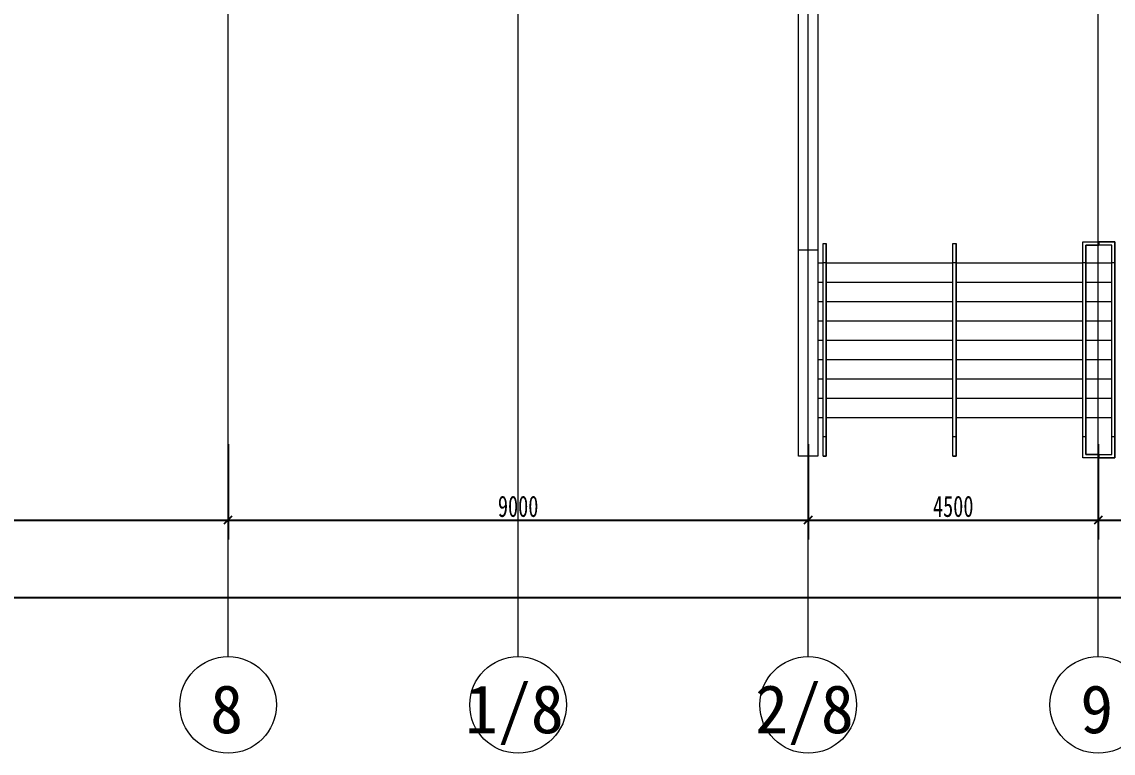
# Model space of a CAD drawing. Header units: millimetres. Extents: x 124696 to 347024, y 412631 to 564609.
# Drawn here: x 195972 to 212904, y 448142 to 459493 of the extents above; entities that cross this region are included whole.
import ezdxf

# ---------------------------------------------------------------- set-up
doc = ezdxf.new("R2010")
doc.units = ezdxf.units.MM
doc.header["$LTSCALE"] = 1500
doc.header["$MEASUREMENT"] = 0
doc.linetypes.add('二层平面图$0$轴网线_12_3_3_3 mm', pattern=[21, 12, -3, 3, -3])
doc.layers.add('0-建筑底图', color=7, linetype='Continuous')
for name, color, linetype, lineweight in [('二层平面图$0$A-ANNO-AXIS-TEXT', 7, 'Continuous', 15), ('二层平面图$0$A-FLOR-HRAL', 71, 'Continuous', 9), ('二层平面图$0$A-FLOR-STRS', 51, 'Continuous', 9), ('二层平面图$0$A-LINE', 7, 'Continuous', 9), ('二层平面图$0$ANNO-DIMS', 3, 'Continuous', 15), ('二层平面图$0$ANNO-DOTE-1', 10, '二层平面图$0$轴网线_12_3_3_3 mm', 15), ('二层平面图$0$M-GRUD-RETN', 7, 'Continuous', 9)]:
    doc.layers.add(name, color=color, linetype=linetype, lineweight=lineweight)
doc.styles.add('二层平面图$0$黑体_3', font='simhei.ttf', dxfattribs={"height": 750})
doc.styles.add('二层平面图$0$黑体_5', font='simhei.ttf', dxfattribs={"width": 0.7, "height": 330})
doc.dimstyles.new('二层平面图$0$直线_2_2mm_黑体_引线_文字在上', dxfattribs={"dimscale": 304.8, "dimtxt": 412.811453, "dimasz": 0.393701, "dimexe": 0.984252, "dimexo": 0.0625, "dimgap": 0.147638, "dimtad": 1, "dimdec": 0, "dimzin": 0, "dimdsep": 46, "dimtxsty": '二层平面图$0$黑体_5', "dimblk1": '二层平面图$0$_Oblique', "dimblk2": '二层平面图$0$_Oblique', "dimsah": 1, "dimcen": 0.09, "dimazin": 0, "dimtfac": 1, "dimtdec": 4, "dimtix": 1, "dimtmove": 0, "dimatfit": 3, "dimfxl": 3.937008, "dimfxlon": 1, "dimtvp": 1, "dimtolj": 1, "dimtzin": 0, "dimarcsym": 2})

# ---------------------------------------------------------------- blocks, each defined once
blk = doc.blocks.new('二层平面图$0$顶部扶栏类型 - 顶部扶栏_内部_-10611571-104-2F')
at = {"layer": '二层平面图$0$A-FLOR-HRAL'}
for p, q in [((67260, -600), (67260, -275)), ((67260, -275), (67510, -275)), ((67310, -325), (67310, -600)), ((67510, -325), (67310, -325)), ((67510, -275), (67510, -325)), ((67260, -3300), (67260, -600)), ((67310, -600), (67260, -600)), ((67310, -600), (67310, -3300)), ((67260, -3625), (67260, -3300)), ((67310, -3300), (67260, -3300)), ((67310, -3300), (67310, -3575)), ((67510, -3625), (67260, -3625)), ((67310, -3575), (67510, -3575)), ((67510, -3575), (67510, -3625))]:
    blk.add_line(p, q, dxfattribs=at)
blk = doc.blocks.new('二层平面图$0$顶部扶栏类型 - 顶部扶栏_内部_-V653-104-2F')
at = {"layer": '二层平面图$0$A-FLOR-HRAL'}
for p, q in [((67260, -275), (67510, -275)), ((67260, -600), (67260, -275)), ((67310, -325), (67510, -325)), ((67310, -600), (67310, -325)), ((67510, -275), (67510, -325)), ((67260, -3300), (67260, -600)), ((67310, -3300), (67310, -600)), ((67260, -3625), (67260, -3300)), ((67310, -3575), (67310, -3300)), ((67510, -3625), (67260, -3625)), ((67510, -3575), (67310, -3575)), ((67510, -3625), (67510, -3575))]:
    blk.add_line(p, q, dxfattribs=at)
blk = doc.blocks.new('二层平面图$0$顶部扶栏类型 - 顶部扶栏_内部_-10611597-104-2F')
at = {"layer": '二层平面图$0$A-FLOR-HRAL'}
for p, q in [((67510, -325), (67510, -275)), ((67510, -275), (67760, -275)), ((67710, -325), (67510, -325)), ((67710, -600), (67710, -325)), ((67760, -275), (67760, -600)), ((67710, -3300), (67710, -600)), ((67760, -600), (67710, -600)), ((67760, -600), (67760, -3300)), ((67710, -3575), (67710, -3300)), ((67760, -3300), (67710, -3300)), ((67760, -3300), (67760, -3625)), ((67510, -3625), (67510, -3575)), ((67510, -3575), (67710, -3575)), ((67760, -3625), (67510, -3625))]:
    blk.add_line(p, q, dxfattribs=at)
blk = doc.blocks.new('二层平面图$0$顶部扶栏类型 - 顶部扶栏_内部_-V654-104-2F')
at = {"layer": '二层平面图$0$A-FLOR-HRAL'}
for p, q in [((67510, -325), (67510, -275)), ((67760, -275), (67510, -275)), ((67710, -325), (67510, -325)), ((67710, -600), (67710, -325)), ((67760, -600), (67760, -275)), ((67710, -3300), (67710, -600)), ((67760, -3300), (67760, -600)), ((67710, -3575), (67710, -3300)), ((67760, -3625), (67760, -3300)), ((67510, -3575), (67510, -3625)), ((67510, -3575), (67710, -3575)), ((67510, -3625), (67760, -3625))]:
    blk.add_line(p, q, dxfattribs=at)
blk = doc.blocks.new('二层平面图$0$顶部扶栏类型 - 顶部扶栏_内部_-12221216-104-2F')
at = {"layer": '二层平面图$0$A-FLOR-HRAL'}
for p, q in [((63230, -300), (63280, -300)), ((63230, -600), (63230, -300)), ((63280, -300), (63280, -600)), ((63230, -3300), (63230, -600)), ((63280, -600), (63230, -600)), ((63280, -600), (63280, -3300)), ((63230, -3600), (63230, -3300)), ((63280, -3300), (63230, -3300)), ((63280, -3300), (63280, -3600)), ((63280, -3600), (63230, -3600))]:
    blk.add_line(p, q, dxfattribs=at)
blk = doc.blocks.new('二层平面图$0$顶部扶栏类型 - 顶部扶栏_内部_-V680-104-2F')
at = {"layer": '二层平面图$0$A-FLOR-HRAL'}
for p, q in [((63230, -300), (63280, -300)), ((63230, -600), (63230, -300)), ((63280, -600), (63280, -300)), ((63230, -3300), (63230, -600)), ((63280, -3300), (63280, -600)), ((63230, -3600), (63230, -3300)), ((63280, -3600), (63280, -3300)), ((63230, -3600), (63280, -3600))]:
    blk.add_line(p, q, dxfattribs=at)
blk = doc.blocks.new('二层平面图$0$顶部扶栏类型 - 顶部扶栏_内部_-12221824-104-2F')
at = {"layer": '二层平面图$0$A-FLOR-HRAL'}
for p, q in [((65245, -300), (65295, -300)), ((65245, -600), (65245, -300)), ((65295, -300), (65295, -600)), ((65245, -3300), (65245, -600)), ((65295, -600), (65245, -600)), ((65295, -600), (65295, -3300)), ((65245, -3600), (65245, -3300)), ((65295, -3300), (65245, -3300)), ((65295, -3300), (65295, -3600)), ((65295, -3600), (65245, -3600))]:
    blk.add_line(p, q, dxfattribs=at)
blk = doc.blocks.new('二层平面图$0$顶部扶栏类型 - 顶部扶栏_内部_-V682-104-2F')
at = {"layer": '二层平面图$0$A-FLOR-HRAL'}
for p, q in [((65245, -300), (65295, -300)), ((65245, -600), (65245, -300)), ((65295, -600), (65295, -300)), ((65245, -3300), (65245, -600)), ((65295, -3300), (65295, -600)), ((65245, -3600), (65245, -3300)), ((65295, -3600), (65295, -3300)), ((65245, -3600), (65295, -3600))]:
    blk.add_line(p, q, dxfattribs=at)
blk = doc.blocks.new('二层平面图$0$轴网 - 10mm圆_主轴号-315064-104-2F')
at = {"layer": '二层平面图$0$A-ANNO-AXIS-TEXT'}
blk.add_circle((0, 0), 5, dxfattribs=at)
blk = doc.blocks.new('二层平面图$0$_Oblique')
at = {"color": 0, "linetype": 'ByBlock', "lineweight": -2}
blk.add_line((-0.5, -0.5), (0.5, 0.5), dxfattribs=at)
blk = doc.blocks.new('*D2283')
at = {"layer": '二层平面图$0$ANNO-DIMS', "color": 0, "lineweight": -2, "transparency": 16777216}
for p, q in [((45000, -3412), (45000, -4893)), ((54000, -3412), (54000, -4893)), ((45000, -4593), (54000, -4593))]:
    blk.add_line(p, q, dxfattribs=at)
at = {"layer": '二层平面图$0$ANNO-DIMS', "color": 0, "lineweight": -2, "transparency": 16777216, "xscale": 120, "yscale": 120, "zscale": 120, "rotation": 180}
blk.add_blockref('二层平面图$0$_Oblique', (45000, -4593), dxfattribs=at)
at = {"layer": '二层平面图$0$ANNO-DIMS', "color": 0, "lineweight": -2, "transparency": 16777216, "xscale": 120, "yscale": 120, "zscale": 120}
blk.add_blockref('二层平面图$0$_Oblique', (54000, -4593), dxfattribs=at)
at = {"layer": '二层平面图$0$ANNO-DIMS', "color": 0, "transparency": 16777216, "insert": (49500, -4381), "char_height": 330, "width": 806.42, "attachment_point": 5, "style": '二层平面图$0$黑体_5'}
blk.add_mtext('\\A1;9000', dxfattribs=at)
blk = doc.blocks.new('*D2284')
at = {"layer": '二层平面图$0$ANNO-DIMS', "color": 0, "lineweight": -2, "transparency": 16777216}
for p, q in [((54000, -3412), (54000, -4893)), ((63000, -3412), (63000, -4893)), ((54000, -4593), (63000, -4593))]:
    blk.add_line(p, q, dxfattribs=at)
at = {"layer": '二层平面图$0$ANNO-DIMS', "color": 0, "lineweight": -2, "transparency": 16777216, "xscale": 120, "yscale": 120, "zscale": 120, "rotation": 180}
blk.add_blockref('二层平面图$0$_Oblique', (54000, -4593), dxfattribs=at)
at = {"layer": '二层平面图$0$ANNO-DIMS', "color": 0, "lineweight": -2, "transparency": 16777216, "xscale": 120, "yscale": 120, "zscale": 120}
blk.add_blockref('二层平面图$0$_Oblique', (63000, -4593), dxfattribs=at)
at = {"layer": '二层平面图$0$ANNO-DIMS', "color": 0, "transparency": 16777216, "insert": (58500, -4381), "char_height": 330, "width": 806.42, "attachment_point": 5, "style": '二层平面图$0$黑体_5'}
blk.add_mtext('\\A1;9000', dxfattribs=at)
blk = doc.blocks.new('*D2285')
at = {"layer": '二层平面图$0$ANNO-DIMS', "color": 0, "lineweight": -2, "transparency": 16777216}
for p, q in [((63000, -3412), (63000, -4893)), ((67500, -3412), (67500, -4893)), ((63000, -4593), (67500, -4593))]:
    blk.add_line(p, q, dxfattribs=at)
at = {"layer": '二层平面图$0$ANNO-DIMS', "color": 0, "lineweight": -2, "transparency": 16777216, "xscale": 120, "yscale": 120, "zscale": 120, "rotation": 180}
blk.add_blockref('二层平面图$0$_Oblique', (63000, -4593), dxfattribs=at)
at = {"layer": '二层平面图$0$ANNO-DIMS', "color": 0, "lineweight": -2, "transparency": 16777216, "xscale": 120, "yscale": 120, "zscale": 120}
blk.add_blockref('二层平面图$0$_Oblique', (67500, -4593), dxfattribs=at)
at = {"layer": '二层平面图$0$ANNO-DIMS', "color": 0, "transparency": 16777216, "insert": (65250, -4381), "char_height": 330, "width": 806.42, "attachment_point": 5, "style": '二层平面图$0$黑体_5'}
blk.add_mtext('\\A1;4500', dxfattribs=at)
blk = doc.blocks.new('*D2286')
at = {"layer": '二层平面图$0$ANNO-DIMS', "color": 0, "lineweight": -2, "transparency": 16777216}
for p, q in [((67500, -3412), (67500, -4893)), ((76500, -3412), (76500, -4893)), ((67500, -4593), (76500, -4593))]:
    blk.add_line(p, q, dxfattribs=at)
at = {"layer": '二层平面图$0$ANNO-DIMS', "color": 0, "lineweight": -2, "transparency": 16777216, "xscale": 120, "yscale": 120, "zscale": 120, "rotation": 180}
blk.add_blockref('二层平面图$0$_Oblique', (67500, -4593), dxfattribs=at)
at = {"layer": '二层平面图$0$ANNO-DIMS', "color": 0, "lineweight": -2, "transparency": 16777216, "xscale": 120, "yscale": 120, "zscale": 120}
blk.add_blockref('二层平面图$0$_Oblique', (76500, -4593), dxfattribs=at)
at = {"layer": '二层平面图$0$ANNO-DIMS', "color": 0, "transparency": 16777216, "insert": (72000, -4381), "char_height": 330, "width": 806.42, "attachment_point": 5, "style": '二层平面图$0$黑体_5'}
blk.add_mtext('\\A1;9000', dxfattribs=at)
blk = doc.blocks.new('*D2303')
at = {"layer": '二层平面图$0$ANNO-DIMS', "color": 0, "lineweight": -2, "transparency": 16777216}
for p, q in [((-6000, -4612), (-6000, -6093)), ((155700, -4612), (155700, -6093)), ((-6000, -5793), (155700, -5793))]:
    blk.add_line(p, q, dxfattribs=at)
at = {"layer": '二层平面图$0$ANNO-DIMS', "color": 0, "lineweight": -2, "transparency": 16777216, "xscale": 120, "yscale": 120, "zscale": 120, "rotation": 180}
blk.add_blockref('二层平面图$0$_Oblique', (-6000, -5793), dxfattribs=at)
at = {"layer": '二层平面图$0$ANNO-DIMS', "color": 0, "lineweight": -2, "transparency": 16777216, "xscale": 120, "yscale": 120, "zscale": 120}
blk.add_blockref('二层平面图$0$_Oblique', (155700, -5793), dxfattribs=at)
at = {"layer": '二层平面图$0$ANNO-DIMS', "color": 0, "transparency": 16777216, "insert": (74850, -5581), "char_height": 330, "width": 1209.63, "attachment_point": 5, "style": '二层平面图$0$黑体_5'}
blk.add_mtext('\\A1;161700', dxfattribs=at)
blk = doc.blocks.new('二层平面图')
at = {"layer": '二层平面图$0$A-FLOR-STRS', "color": 8}
for p, q in [((63150, -600), (63230, -600)), ((63280, -600), (65245, -600)), ((65295, -600), (67260, -600)), ((67310, -600), (67710, -600)), ((63150, -900), (63230, -900)), ((63280, -900), (65245, -900)), ((65295, -900), (67260, -900)), ((67310, -900), (67710, -900)), ((63150, -1200), (63230, -1200)), ((63280, -1200), (65245, -1200)), ((65295, -1200), (67260, -1200)), ((67310, -1200), (67710, -1200)), ((63150, -1500), (63230, -1500)), ((63280, -1500), (65245, -1500)), ((65295, -1500), (67260, -1500)), ((67310, -1500), (67710, -1500)), ((63150, -1800), (63230, -1800)), ((63280, -1800), (65245, -1800)), ((65295, -1800), (67260, -1800)), ((67310, -1800), (67710, -1800)), ((63150, -2100), (63230, -2100)), ((63280, -2100), (65245, -2100)), ((65295, -2100), (67260, -2100)), ((67310, -2100), (67710, -2100)), ((63150, -2400), (63230, -2400)), ((63280, -2400), (65245, -2400)), ((65295, -2400), (67260, -2400)), ((67310, -2400), (67710, -2400)), ((63150, -2700), (63230, -2700)), ((63280, -2700), (65245, -2700)), ((65295, -2700), (67260, -2700)), ((67310, -2700), (67710, -2700)), ((63150, -3000), (63230, -3000)), ((63280, -3000), (65245, -3000)), ((65295, -3000), (67260, -3000)), ((67310, -3000), (67710, -3000))]:
    blk.add_line(p, q, dxfattribs=at)
at = {"layer": '二层平面图$0$A-LINE', "color": 8}
for p, q in [((62850, -3600), (62850, 3375)), ((63150, 3375), (63150, -3600)), ((63150, -600), (63230, -600)), ((63280, -600), (65245, -600)), ((65295, -600), (67260, -600)), ((67310, -600), (67710, -600)), ((63150, -3600), (62850, -3600))]:
    blk.add_line(p, q, dxfattribs=at)
at = {"layer": '二层平面图$0$ANNO-DOTE-1', "color": 8}
for p, q in [((54000, -6710.3), (54000, 106757.2)), ((58500, -6710.3), (58500, 106757.2)), ((63000, -6710.3), (63000, 106757.2)), ((67500, -6710.3), (67500, 106757.2))]:
    blk.add_line(p, q, dxfattribs=at)
at = {"layer": '二层平面图$0$M-GRUD-RETN', "color": 8}
blk.add_line((62850, -400), (63150, -400), dxfattribs=at)
at = {"layer": '二层平面图$0$A-ANNO-AXIS-TEXT', "color": 8, "xscale": 149.9999999999999, "yscale": 149.9999999999999, "zscale": 149.9999999999999}
for p in [(54000, -7460.3), (58500, -7460.3), (63000, -7460.3), (67500, -7460.3)]:
    blk.add_blockref('二层平面图$0$轴网 - 10mm圆_主轴号-315064-104-2F', p, dxfattribs=at)
at = {"layer": '二层平面图$0$A-FLOR-HRAL', "color": 8}
for name in ['二层平面图$0$顶部扶栏类型 - 顶部扶栏_内部_-12221216-104-2F', '二层平面图$0$顶部扶栏类型 - 顶部扶栏_内部_-V680-104-2F', '二层平面图$0$顶部扶栏类型 - 顶部扶栏_内部_-12221824-104-2F', '二层平面图$0$顶部扶栏类型 - 顶部扶栏_内部_-V682-104-2F', '二层平面图$0$顶部扶栏类型 - 顶部扶栏_内部_-10611571-104-2F', '二层平面图$0$顶部扶栏类型 - 顶部扶栏_内部_-V653-104-2F', '二层平面图$0$顶部扶栏类型 - 顶部扶栏_内部_-10611597-104-2F', '二层平面图$0$顶部扶栏类型 - 顶部扶栏_内部_-V654-104-2F']:
    blk.add_blockref(name, (0, 0), dxfattribs=at)
at = {"layer": '二层平面图$0$A-ANNO-AXIS-TEXT', "color": 8, "char_height": 750, "attachment_point": 1, "style": '二层平面图$0$黑体_3'}
for s, insert, width in [('1/8', (57676.7, -7151), 1984.177), ('2/8', (62176.7, -7151), 1984.177), ('\\f黑体|b0|i0|c134|p49|;8', (53722, -7151), 661.392), ('\\f黑体|b0|i0|c134|p49|;9', (67222, -7151), 661.392)]:
    blk.add_mtext(s, dxfattribs=dict(at, insert=insert, width=width))
at = {"layer": '二层平面图$0$ANNO-DIMS', "color": 8}
for base, p1, p2, override, picture, middle in [((54000, -4593), (45000, -3393), (54000, -3393), {"dimpost": '<>', "dimfxl": 9000}, '*D2283', (49500, -4381.1)), ((63000, -4593), (54000, -3393), (63000, -3393), {"dimpost": '<>', "dimfxl": 9000}, '*D2284', (58500, -4381.1)), ((67500, -4593), (63000, -3393), (67500, -3393), {"dimpost": '<>', "dimfxl": 4500}, '*D2285', (65250, -4381.1)), ((76500, -4593), (67500, -3393), (76500, -3393), {"dimpost": '<>', "dimfxl": 9000}, '*D2286', (72000, -4381.1)), ((155700, -5793), (-6000, -4593), (155700, -4593), {"dimpost": '<>', "dimfxl": 161700}, '*D2303', (74850, -5581.1))]:
    dim = blk.add_linear_dim(base=base, p1=p1, p2=p2, dimstyle='二层平面图$0$直线_2_2mm_黑体_引线_文字在上', override=override, dxfattribs=at)
    dim.commit()
    dim.dimension.update_dxf_attribs({"geometry": picture, "text_midpoint": middle})

msp = doc.modelspace()

# ---------------------------------------------------------------- block references
at = {"layer": '0-建筑底图'}
msp.add_blockref('二层平面图', (145172, 456352), dxfattribs=at)

doc.saveas('drawing.dxf')
